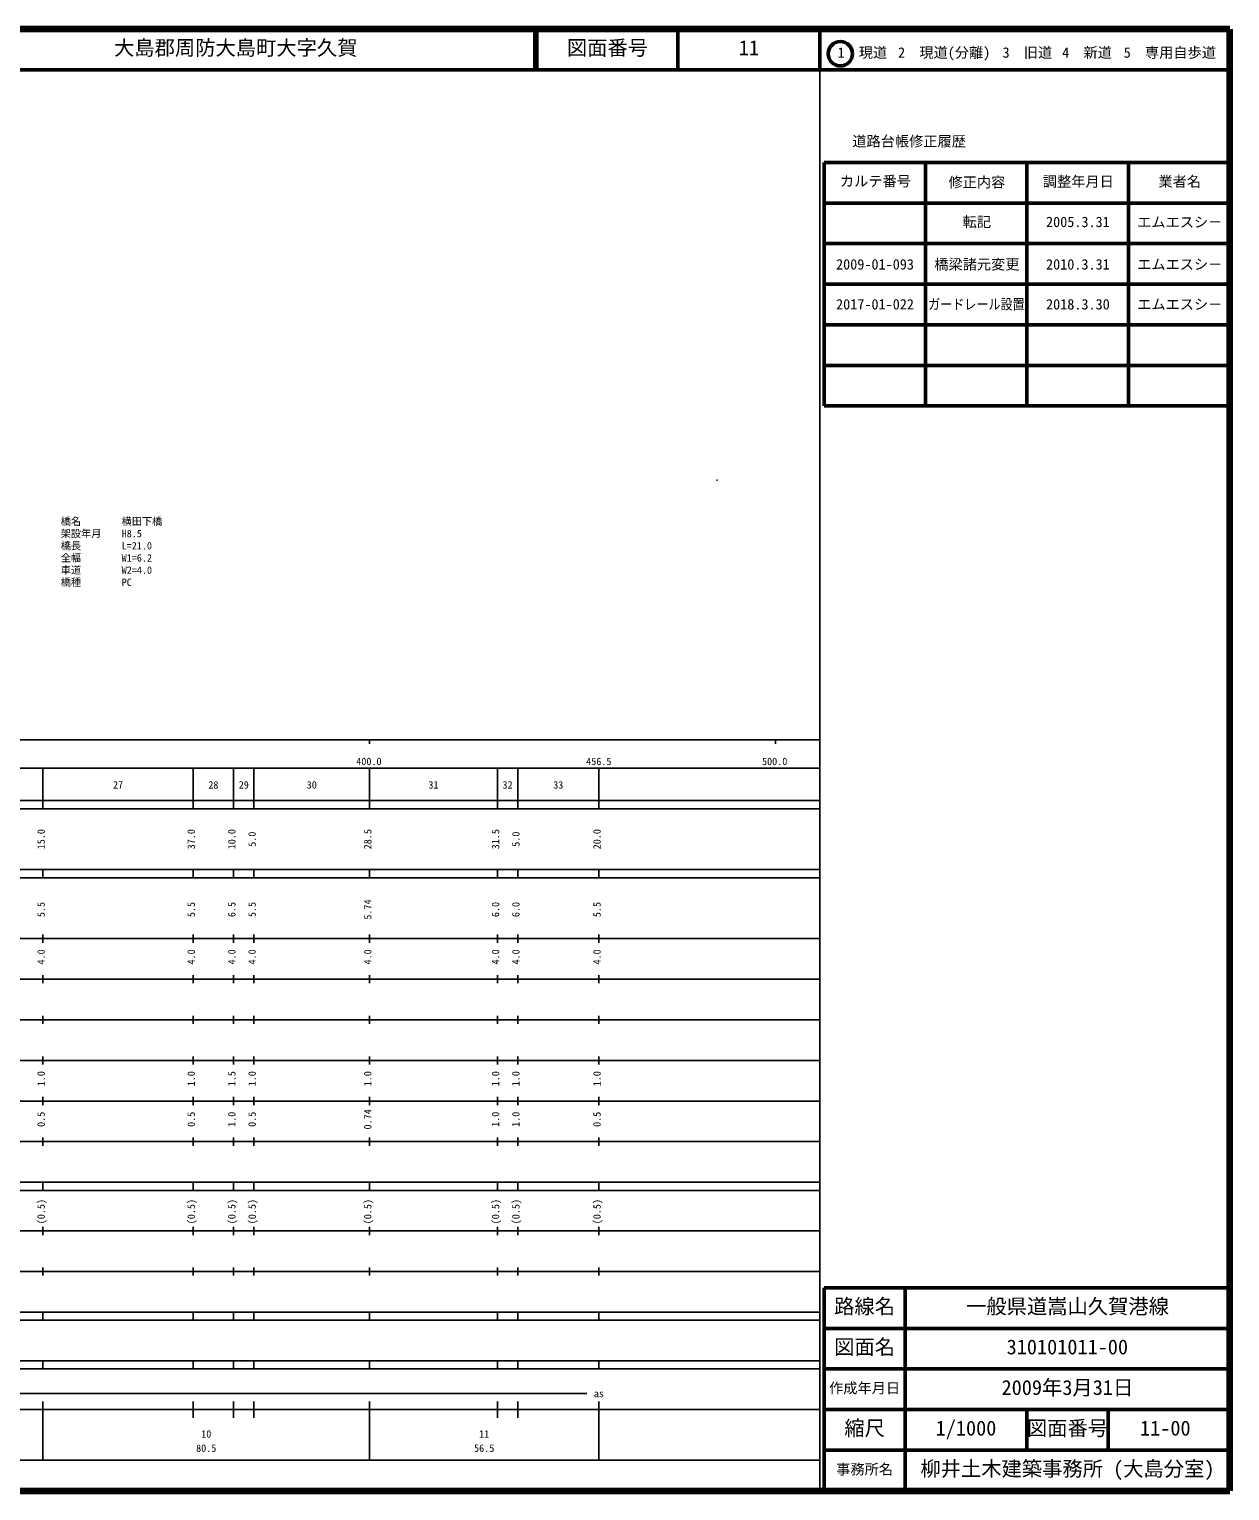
# Model space of a CAD drawing. Units: millimetres on the paper, with parts at other scales. Extents: x 40 to 680, y 20 to 380.
# Drawn here: x 384.1 to 680, y 20 to 380 of the extents above; entities that cross this region are included whole.
import ezdxf
from ezdxf.enums import TextEntityAlignment as Align

# ---------------------------------------------------------------- set-up
doc = ezdxf.new("R2010")
doc.units = ezdxf.units.MM
for name, color, linetype, lineweight in [('M-OTRS', 6, 'Continuous', 25), ('M-TTL', 2, 'Continuous', 140), ('M-TTL-BAND', 7, 'Continuous', 25), ('M-TTL-FRAM', 2, 'Continuous', 50), ('M-TTL-LINE', 7, 'Continuous', 50)]:
    doc.layers.add(name, color=color, linetype=linetype, lineweight=lineweight)
doc.layers.add('M-STR-HTXT', color=7, linetype='Continuous')
doc.layers.add('M-TTL-TXT', color=7, linetype='Continuous')
doc.styles.add('ＭＳ ゴシック', font='')
doc.styles.get('ＭＳ ゴシック').set_extended_font_data('MS Gothic')

msp = doc.modelspace()

# ---------------------------------------------------------------- linework, layer by layer
at = {"layer": 'M-OTRS'}
for radius in [0.0313, 0.025, 0.0188, 0.0125, 0.0063]:
    msp.add_circle((553.646, 268.944), radius, dxfattribs=at)
at = {"layer": 'M-TTL'}
for p, q in [((680, 380), (40, 380)), ((680, 20), (680, 380)), ((40, 20), (680, 20))]:
    msp.add_line(p, q, dxfattribs=at)
at = {"layer": 'M-TTL-BAND'}
for p, q in [((579, 20), (579, 370)), ((40, 205), (579, 205)), ((468, 205), (468, 204)), ((568, 205), (568, 204)), ((68, 198), (579, 198)), ((387.5, 188), (387.5, 198)), ((424.5, 188), (424.5, 198)), ((434.5, 188), (434.5, 198)), ((439.5, 188), (439.5, 198)), ((468, 188), (468, 198)), ((499.5, 188), (499.5, 198)), ((504.5, 188), (504.5, 198)), ((524.5, 188), (524.5, 198)), ((40, 190), (579, 190)), ((40, 188), (579, 188)), ((40, 173), (579, 173)), ((387.5, 171), (387.5, 173)), ((424.5, 171), (424.5, 173)), ((434.5, 171), (434.5, 173)), ((439.5, 171), (439.5, 173)), ((468, 171), (468, 173)), ((499.5, 171), (499.5, 173)), ((504.5, 171), (504.5, 173)), ((524.5, 171), (524.5, 173)), ((40, 171), (579, 171)), ((40, 156), (579, 156)), ((387.5, 155), (387.5, 157)), ((424.5, 155), (424.5, 157)), ((434.5, 155), (434.5, 157)), ((439.5, 155), (439.5, 157)), ((468, 155), (468, 157)), ((499.5, 155), (499.5, 157)), ((504.5, 155), (504.5, 157)), ((524.5, 155), (524.5, 157)), ((46, 146), (579, 146)), ((387.5, 145), (387.5, 147)), ((424.5, 145), (424.5, 147)), ((434.5, 145), (434.5, 147)), ((439.5, 145), (439.5, 147)), ((468, 145), (468, 147)), ((499.5, 145), (499.5, 147)), ((504.5, 145), (504.5, 147)), ((524.5, 145), (524.5, 147)), ((387.5, 135), (387.5, 137)), ((424.5, 135), (424.5, 137)), ((434.5, 135), (434.5, 137)), ((439.5, 135), (439.5, 137)), ((468, 135), (468, 137)), ((499.5, 135), (499.5, 137)), ((504.5, 135), (504.5, 137)), ((524.5, 135), (524.5, 137)), ((52, 136), (579, 136)), ((46, 126), (579, 126)), ((387.5, 125), (387.5, 127)), ((424.5, 125), (424.5, 127)), ((434.5, 125), (434.5, 127)), ((439.5, 125), (439.5, 127)), ((468, 125), (468, 127)), ((499.5, 125), (499.5, 127)), ((504.5, 125), (504.5, 127)), ((524.5, 125), (524.5, 127)), ((52, 116), (579, 116)), ((387.5, 115), (387.5, 117)), ((424.5, 115), (424.5, 117)), ((434.5, 115), (434.5, 117)), ((439.5, 115), (439.5, 117)), ((468, 115), (468, 117)), ((499.5, 115), (499.5, 117)), ((504.5, 115), (504.5, 117)), ((524.5, 115), (524.5, 117)), ((46, 106), (579, 106)), ((387.5, 105), (387.5, 107)), ((424.5, 105), (424.5, 107)), ((434.5, 105), (434.5, 107)), ((439.5, 105), (439.5, 107)), ((468, 105), (468, 107)), ((499.5, 105), (499.5, 107)), ((504.5, 105), (504.5, 107)), ((524.5, 105), (524.5, 107)), ((40, 96), (579, 96)), ((40, 94), (579, 94)), ((387.5, 94), (387.5, 96)), ((424.5, 94), (424.5, 96)), ((434.5, 94), (434.5, 96)), ((439.5, 94), (439.5, 96)), ((468, 94), (468, 96)), ((499.5, 94), (499.5, 96)), ((504.5, 94), (504.5, 96)), ((524.5, 94), (524.5, 96)), ((49, 84), (579, 84)), ((387.5, 83), (387.5, 85)), ((424.5, 83), (424.5, 85)), ((434.5, 83), (434.5, 85)), ((439.5, 83), (439.5, 85)), ((468, 83), (468, 85)), ((499.5, 83), (499.5, 85)), ((504.5, 83), (504.5, 85)), ((524.5, 83), (524.5, 85)), ((40, 74), (579, 74)), ((387.5, 73), (387.5, 75)), ((424.5, 73), (424.5, 75)), ((434.5, 73), (434.5, 75)), ((439.5, 73), (439.5, 75)), ((468, 73), (468, 75)), ((499.5, 73), (499.5, 75)), ((504.5, 73), (504.5, 75)), ((524.5, 73), (524.5, 75)), ((40, 64), (579, 64)), ((40, 62), (579, 62)), ((387.5, 62), (387.5, 64)), ((424.5, 62), (424.5, 64)), ((434.5, 62), (434.5, 64)), ((439.5, 62), (439.5, 64)), ((468, 62), (468, 64)), ((499.5, 62), (499.5, 64)), ((504.5, 62), (504.5, 64)), ((524.5, 62), (524.5, 64)), ((40, 52), (579, 52)), ((387.5, 50), (387.5, 52)), ((424.5, 50), (424.5, 52)), ((434.5, 50), (434.5, 52)), ((439.5, 50), (439.5, 52)), ((468, 50), (468, 52)), ((499.5, 50), (499.5, 52)), ((504.5, 50), (504.5, 52)), ((524.5, 50), (524.5, 52)), ((40, 50), (579, 50)), ((71, 44), (521.5, 44)), ((40, 40), (579, 40)), ((387.5, 27.5), (387.5, 42)), ((424.5, 38), (424.5, 42)), ((434.5, 38), (434.5, 42)), ((439.5, 38), (439.5, 42)), ((468, 27.5), (468, 42)), ((499.5, 38), (499.5, 42)), ((504.5, 38), (504.5, 42)), ((524.5, 27.5), (524.5, 42)), ((68, 27.5), (579, 27.5))]:
    msp.add_line(p, q, dxfattribs=at)
at = {"layer": 'M-TTL-FRAM'}
for p, q in [((580, 347.197), (580, 287.197)), ((580, 347.197), (680, 347.197)), ((580, 287.197), (680, 287.197)), ((680, 70), (580, 70)), ((580, 70), (580, 20))]:
    msp.add_line(p, q, dxfattribs=at)
at = {"layer": 'M-TTL-LINE'}
for p, q in [((508.747, 380), (508.747, 370)), ((509.247, 380), (509.247, 370)), ((543.996, 380), (543.996, 370)), ((579, 380), (579, 370)), ((40, 370), (680, 370)), ((605, 347.197), (605, 287.197)), ((630, 347.197), (630, 287.197)), ((655, 347.197), (655, 287.197)), ((580, 337.197), (680, 337.197)), ((580, 327.197), (680, 327.197)), ((580, 317.197), (680, 317.197)), ((580, 307.197), (680, 307.197)), ((580, 297.197), (680, 297.197)), ((600, 70), (600, 20)), ((680, 60), (580, 60)), ((680, 50), (580, 50)), ((680, 40), (580, 40)), ((630, 40), (630, 30)), ((650, 40), (650, 30)), ((680, 30), (580, 30))]:
    msp.add_line(p, q, dxfattribs=at)
msp.add_circle((584.031, 373.958), 3, dxfattribs=at)

# ---------------------------------------------------------------- texts
at = {"layer": 'M-STR-HTXT', "style": 'ＭＳ ゴシック'}
for s, p in [('橋名\u3000\u3000\u3000\u3000横田下橋', (391.89, 257.312)), ('架設年月\u3000\u3000H8.5', (391.89, 254.312)), ('橋長\u3000\u3000\u3000\u3000L=21.0', (391.89, 251.312)), ('全幅\u3000\u3000\u3000\u3000W1=6.2', (391.89, 248.312)), ('橋種\u3000\u3000\u3000\u3000PC', (391.89, 242.312)), ('車道\u3000\u3000\u3000\u3000W2=4.0', (391.89, 245.312))]:
    msp.add_text(s, height=1.833, dxfattribs=at).set_placement(p, align=Align.BOTTOM_LEFT)
at = {"layer": 'M-TTL-BAND', "style": 'ＭＳ ゴシック'}
for s, p in [('400.0', (464.719, 198.195)), ('456.5', (521.375, 198.195)), ('500.0', (564.719, 198.195)), ('27', (404.75, 192.405)), ('28', (428.25, 192.405)), ('29', (435.75, 192.405)), ('30', (452.5, 192.405)), ('31', (482.5, 192.405)), ('32', (500.75, 192.405)), ('33', (513.25, 192.405)), ('as', (523.25, 42.5)), ('10', (426.5, 32.523)), ('11', (495, 32.523)), ('80.5', (425.25, 29.033)), ('56.5', (493.75, 29.033))]:
    msp.add_text(s, height=1.833, dxfattribs=at).set_placement(p, align=Align.BOTTOM_LEFT)
for s, p in [('15.0', (388.5, 178)), ('37.0', (425.5, 178)), ('10.0', (435.5, 178)), ('5.0', (440.5, 178.625)), ('28.5', (469, 178)), ('31.5', (500.5, 178)), ('5.0', (505.5, 178.625)), ('20.0', (525.5, 178)), ('5.5', (388.5, 161.299)), ('5.5', (425.5, 161.299)), ('6.5', (435.5, 161.299)), ('5.5', (440.5, 161.299)), ('5.74', (469, 160.674)), ('6.0', (500.5, 161.299)), ('6.0', (505.5, 161.299)), ('5.5', (525.5, 161.299)), ('4.0', (388.5, 149.625)), ('4.0', (425.5, 149.625)), ('4.0', (435.5, 149.625)), ('4.0', (440.5, 149.625)), ('4.0', (469, 149.625)), ('4.0', (500.5, 149.625)), ('4.0', (505.5, 149.625)), ('4.0', (525.5, 149.625)), ('1.0', (388.5, 119.625)), ('1.0', (425.5, 119.625)), ('1.5', (435.5, 119.625)), ('1.0', (440.5, 119.625)), ('1.0', (469, 119.625)), ('1.0', (500.5, 119.625)), ('1.0', (505.5, 119.625)), ('1.0', (525.5, 119.625)), ('0.5', (388.5, 109.625)), ('0.5', (425.5, 109.625)), ('1.0', (435.5, 109.625)), ('0.5', (440.5, 109.625)), ('0.74', (469, 109)), ('1.0', (500.5, 109.625)), ('1.0', (505.5, 109.625)), ('0.5', (525.5, 109.625)), ('(0.5)', (388.5, 85.639)), ('(0.5)', (425.5, 85.639)), ('(0.5)', (435.5, 85.639)), ('(0.5)', (440.5, 85.639)), ('(0.5)', (469, 85.639)), ('(0.5)', (500.5, 85.639)), ('(0.5)', (505.5, 85.639)), ('(0.5)', (525.5, 85.639))]:
    msp.add_text(s, height=1.833, rotation=90, dxfattribs=at).set_placement(p, align=Align.BOTTOM_LEFT)
at = {"layer": 'M-TTL-TXT', "style": 'ＭＳ ゴシック'}
for s, height, p in [('大島郡周防大島町大字久賀', 3.666, (405.024, 372.5)), ('図面番号', 3.666, (516.621, 372.5)), ('11', 3.666, (558.996, 372.5)), ('1\u3000現道', 2.566, (583.323, 372.208)), ('2\u3000現道(分離)', 2.566, (598.244, 372.208)), ('3\u3000旧道', 2.566, (623.996, 372.208)), ('4\u3000新道', 2.566, (638.699, 372.208)), ('5\u3000専用自歩道', 2.566, (653.853, 372.208)), ('道路台帳修正履歴', 2.566, (586.968, 350.363)), ('カルテ番号', 2.566, (583.925, 340.527)), ('修正内容', 2.566, (610.675, 340.273)), ('調整年月日', 2.566, (633.925, 340.447)), ('業者名', 2.566, (662.425, 340.447)), ('転記', 2.566, (614.175, 330.495)), ('2005.3.31', 2.566, (634.712, 330.495)), ('エムエスシ－', 2.566, (657.175, 330.439)), ('2009-01-093', 2.566, (582.962, 320.035)), ('橋梁諸元変更', 2.566, (607.175, 320.035)), ('2010.3.31', 2.566, (634.712, 320.035)), ('エムエスシ－', 2.566, (657.175, 320.035)), ('2017-01-022', 2.566, (582.962, 310.2)), ('2018.3.30', 2.566, (634.712, 310.2)), ('エムエスシ－', 2.566, (657.175, 310.2)), ('路線名', 3.666, (582.5, 62.5)), ('路線名', 3.666, (582.5, 62.5)), ('一般県道嵩山久賀港線', 3.666, (615, 62.5)), ('図面名', 3.666, (582.5, 52.5)), ('図面名', 3.666, (582.5, 52.5)), ('310101011-00', 3.666, (625, 52.5)), ('作成年月日', 2.566, (581.25, 43.25)), ('作成年月日', 2.566, (581.25, 43.25)), ('2009年3月31日', 3.666, (623.75, 42.5)), ('縮尺', 3.666, (585, 32.5)), ('縮尺', 3.666, (585, 32.5)), ('1/1000', 3.666, (607.5, 32.5)), ('図面番号', 3.666, (630, 32.5)), ('図面番号', 3.666, (630, 32.5)), ('11-00', 3.666, (657.875, 32.5)), ('事務所名', 2.566, (583, 23.25)), ('事務所名', 2.566, (583, 23.25)), ('柳井土木建築事務所 (大島分室)', 3.666, (603.75, 22.5))]:
    msp.add_text(s, height=height, dxfattribs=at).set_placement(p, align=Align.BOTTOM_LEFT)
at = {"layer": 'M-TTL-TXT', "style": 'ＭＳ ゴシック', "width": 0.85}
msp.add_text('ガードレール設置', height=2.566, dxfattribs=at).set_placement((605.65, 310.2), align=Align.BOTTOM_LEFT)

doc.saveas('drawing.dxf')
